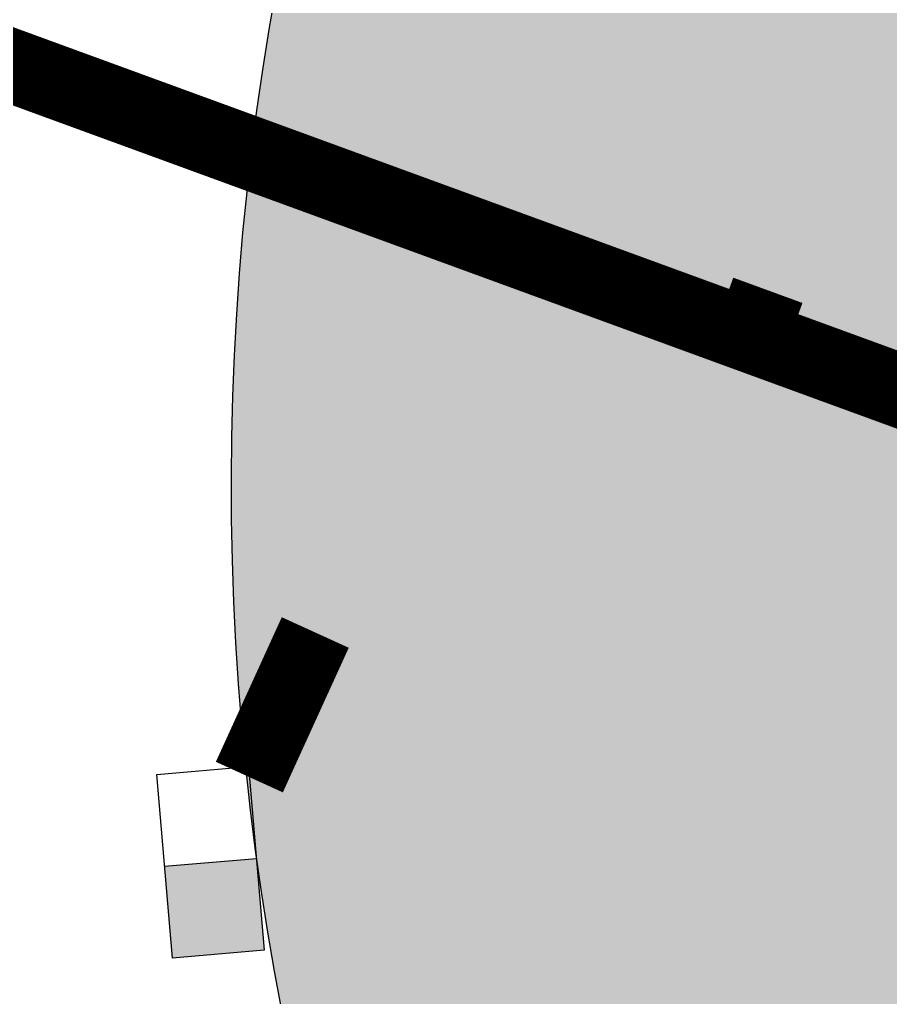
# Model space of a CAD drawing. Extents: x -11 to 40589024741, y -2 to 3380586937.
# Drawn here: x 40588076308 to 40588081039, y 3380195819 to 3380201128 of the extents above; entities that cross this region are included whole.
import ezdxf

# ---------------------------------------------------------------- set-up
doc = ezdxf.new("R2010")
doc.units = 0
doc.header["$LTSCALE"] = 10
doc.header["$MEASUREMENT"] = 0
for name, color, linetype in [('0-WALL', 252, 'Continuous'), ('Gps-ZF雨水', 4, 'TG_Y'), ('TWT_雨水口', 4, 'Continuous')]:
    doc.layers.add(name, color=color, linetype=linetype)
doc.layers.add('GPS-ZF消防', color=1, linetype='TG_X', lineweight=60)
doc.styles.add('TG_LINETYPE', font='SIMPLEX', dxfattribs={"width": 0.8, "height": 3.5, "bigfont": 'HZTXT'})
doc.linetypes.add('TG_WX', pattern='A,3,-0.6,["WX",TG_LINETYPE,S=0.1,R=0,X=-0.52,Y=-0.15],0', length=3.6)
doc.linetypes.add('TG_X', pattern='A,5,-0.3,["X",TG_LINETYPE,S=0.1,R=0,X=-0.23,Y=-0.15],0', length=5.3)
doc.linetypes.add('TG_Y', pattern='A,2,-0.3,["Y",TG_LINETYPE,S=0.1,R=0,X=-0.25,Y=-0.15],0', length=2.3)
pattern_1 = [(359.79974, (40586781652.2, 3380096977.4), (1605.5824, 1594.398), [240, -48, 64, -48, 240, -960]), (359.79974, (40586781572.4, 3380097025.7), (1605.5824, 1594.398), [160, -120, 240, -120, 160, -800]), (359.79974, (40586782134.6, 3380097663.7), (1605.5824, 1594.398), [200, -80, 200, -1120]), (359.79974, (40586781335.8, 3380097986.5), (1605.5824, 1594.398), [80, -160, 80, -1280]), (89.79974, (40586781495.8, 3380097986), (-1594.398, 1605.5824), [144, -1456]), (89.79974, (40586781972.4, 3380097024.3), (-1594.398, 1605.5824), [160, -1440]), (89.79974, (40586782374.6, 3380097662.9), (-1594.398, 1605.5824), [160, -1440]), (44.79974, (40586782180.3, 3380097007.6), (5.5922, 1599.9902), [160, -2102.7417]), (134.79974, (40586781764.3, 3380097009), (-1599.9902, 5.5922), [160, -2102.7417]), (63.23469, (40586782132.4, 3380097015.7), (5.5922, 1599.99023), [160, -3417.7088]), (75.7635, (40586782052.4, 3380097024), (5.59221, 1599.99023), [160, -6436.969]), (75.7635, (40586782454.64, 3380097662.6), (5.59221, 1599.99023), [128, -6468.969]), (75.7635, (40586781527.76, 3380097985.85), (5.59221, 1599.99023), [112, -6484.969]), (103.835987, (40586781892.4, 3380097024.57), (5.59221, 1599.99023), [160, -6436.969]), (103.835987, (40586782294.64, 3380097663.17), (5.59221, 1599.99023), [128, -6468.969]), (103.835987, (40586781463.76, 3380097986.07), (5.59221, 1599.99023), [112, -6484.969]), (116.364795, (40586781812.4, 3380097016.85), (5.5922, 1599.99023), [160, -3417.7069])]

# ---------------------------------------------------------------- blocks, each defined once
blk = doc.blocks.new('$TwtSys$00000424')
for p, q in [((-500, 250), (500, 250)), ((-500, -250), (-500, 250)), ((0, -250), (0, 250)), ((500, 250), (500, -250)), ((500, -250), (-500, -250))]:
    blk.add_line(p, q)
blk.add_solid([(0, 250), (500, 250), (0, -250), (500, -250)])

msp = doc.modelspace()

# ---------------------------------------------------------------- hatches: boundary and pattern name
at = {"layer": '0-WALL'}
h = msp.add_hatch(dxfattribs=at)
h.set_pattern_fill('草坪或沼泽', color=256, scale=400, angle=-0.200256636)
h.set_pattern_definition(pattern_1)
edge = h.paths.add_edge_path()
edge.add_line((40588074092.991173, 3380212448.468164), (40588073752.677063, 3380212558.045787))
edge.add_line((40588073752.677063, 3380212558.045787), (40588053651.12368, 3380185813.317902))
edge.add_line((40588053651.12368, 3380185813.317902), (40588077426.299713, 3380178986.745949))
edge.add_line((40588077426.299713, 3380178986.745949), (40588085882.90554, 3380176818.700089))
edge.add_arc((40588092277.492813, 3380198700.202707), 22796.730097, 142.9091512082, 253.7096779143, ccw=False)
h = msp.add_hatch(dxfattribs=at)
h.set_pattern_fill('草坪或沼泽', color=256, scale=400, angle=-0.200256636)
h.set_pattern_definition(pattern_1)
edge = h.paths.add_edge_path()
edge.add_line((40588085171.278229, 3380207077.03175), (40588081163.968559, 3380208541.142967))
edge.add_line((40588081163.968559, 3380208541.142967), (40588080466.29776, 3380207612.947379))
edge.add_arc((40588092460.961967, 3380198599.662256), 15003.708812, 143.0772903116, 252.7900033938)
edge.add_line((40588088021.743874, 3380184267.718183), (40588089539.629173, 3380189554.118112))
edge.add_line((40588089539.629173, 3380189554.118112), (40588123180.355614, 3380179894.848297))
edge.add_line((40588123180.355614, 3380179894.848296), (40588121680.973877, 3380174672.891534))
edge.add_line((40588121680.973869, 3380174672.891537), (40588121673.742813, 3380174647.707624))
edge.add_arc((40588122650.43161, 3380180568.089403), 6000.403437, 260.6322561104, 339.0838604)
edge.add_line((40588128255.432152, 3380178425.938531), (40588130426.382263, 3380184367.941084))
edge.add_line((40588130426.382263, 3380184367.941084), (40588083180.977707, 3380201629.528559))
edge.add_line((40588083180.977707, 3380201629.528559), (40588085171.278229, 3380207077.03175))

# ---------------------------------------------------------------- linework, layer by layer
msp.add_lwpolyline([(40588074092.991173, 3380212448.468164), (40588073752.677063, 3380212558.045787), (40588053651.12368, 3380185813.317902), (40588077426.299713, 3380178986.745949), (40588085882.90554, 3380176818.700089, -0.5250146689), (40588074092.991173, 3380212448.468164)], format="xyb", dxfattribs=at)
msp.add_lwpolyline([(40588085171.278229, 3380207077.03175), (40588081163.968559, 3380208541.142967), (40588080466.29776, 3380207612.947379, 0.51897487), (40588088021.743874, 3380184267.718183), (40588088021.743874, 3380184267.718183), (40588089539.629173, 3380189554.118112), (40588123180.355614, 3380179894.848296), (40588121680.973869, 3380174672.891537), (40588121673.742813, 3380174647.707622, 0.3563377194), (40588128255.432152, 3380178425.938531), (40588130426.382263, 3380184367.941084), (40588083180.977707, 3380201629.528559)], format="xyb", close=True, dxfattribs=at)
at = {"layer": 'GPS-ZF消防', "linetype": 'TG_WX', "ltscale": 0.5, "const_width": 400}
msp.add_lwpolyline([(40588069447.960632, 3380203368.737092), (40588081254.185806, 3380199053.72602)], dxfattribs=at)
at = {"layer": 'GPS-ZF消防', "ltscale": 0.5, "const_width": 400}
msp.add_lwpolyline([(40588080281.999863, 3380199409.022588), (40588080372.91922, 3380199657.958729)], dxfattribs=at)
at = {"layer": 'Gps-ZF雨水', "ltscale": 0.5, "const_width": 400}
msp.add_lwpolyline([(40588077556.613541, 3380197014.934361), (40588077914.623459, 3380197800.100284)], dxfattribs=at)

# ---------------------------------------------------------------- block references
at = {"layer": 'TWT_雨水口', "rotation": 274.9294732375826}
msp.add_blockref('$TwtSys$00000424', (40588077345.599716, 3380196552.15148), dxfattribs=at)

doc.saveas('drawing.dxf')
